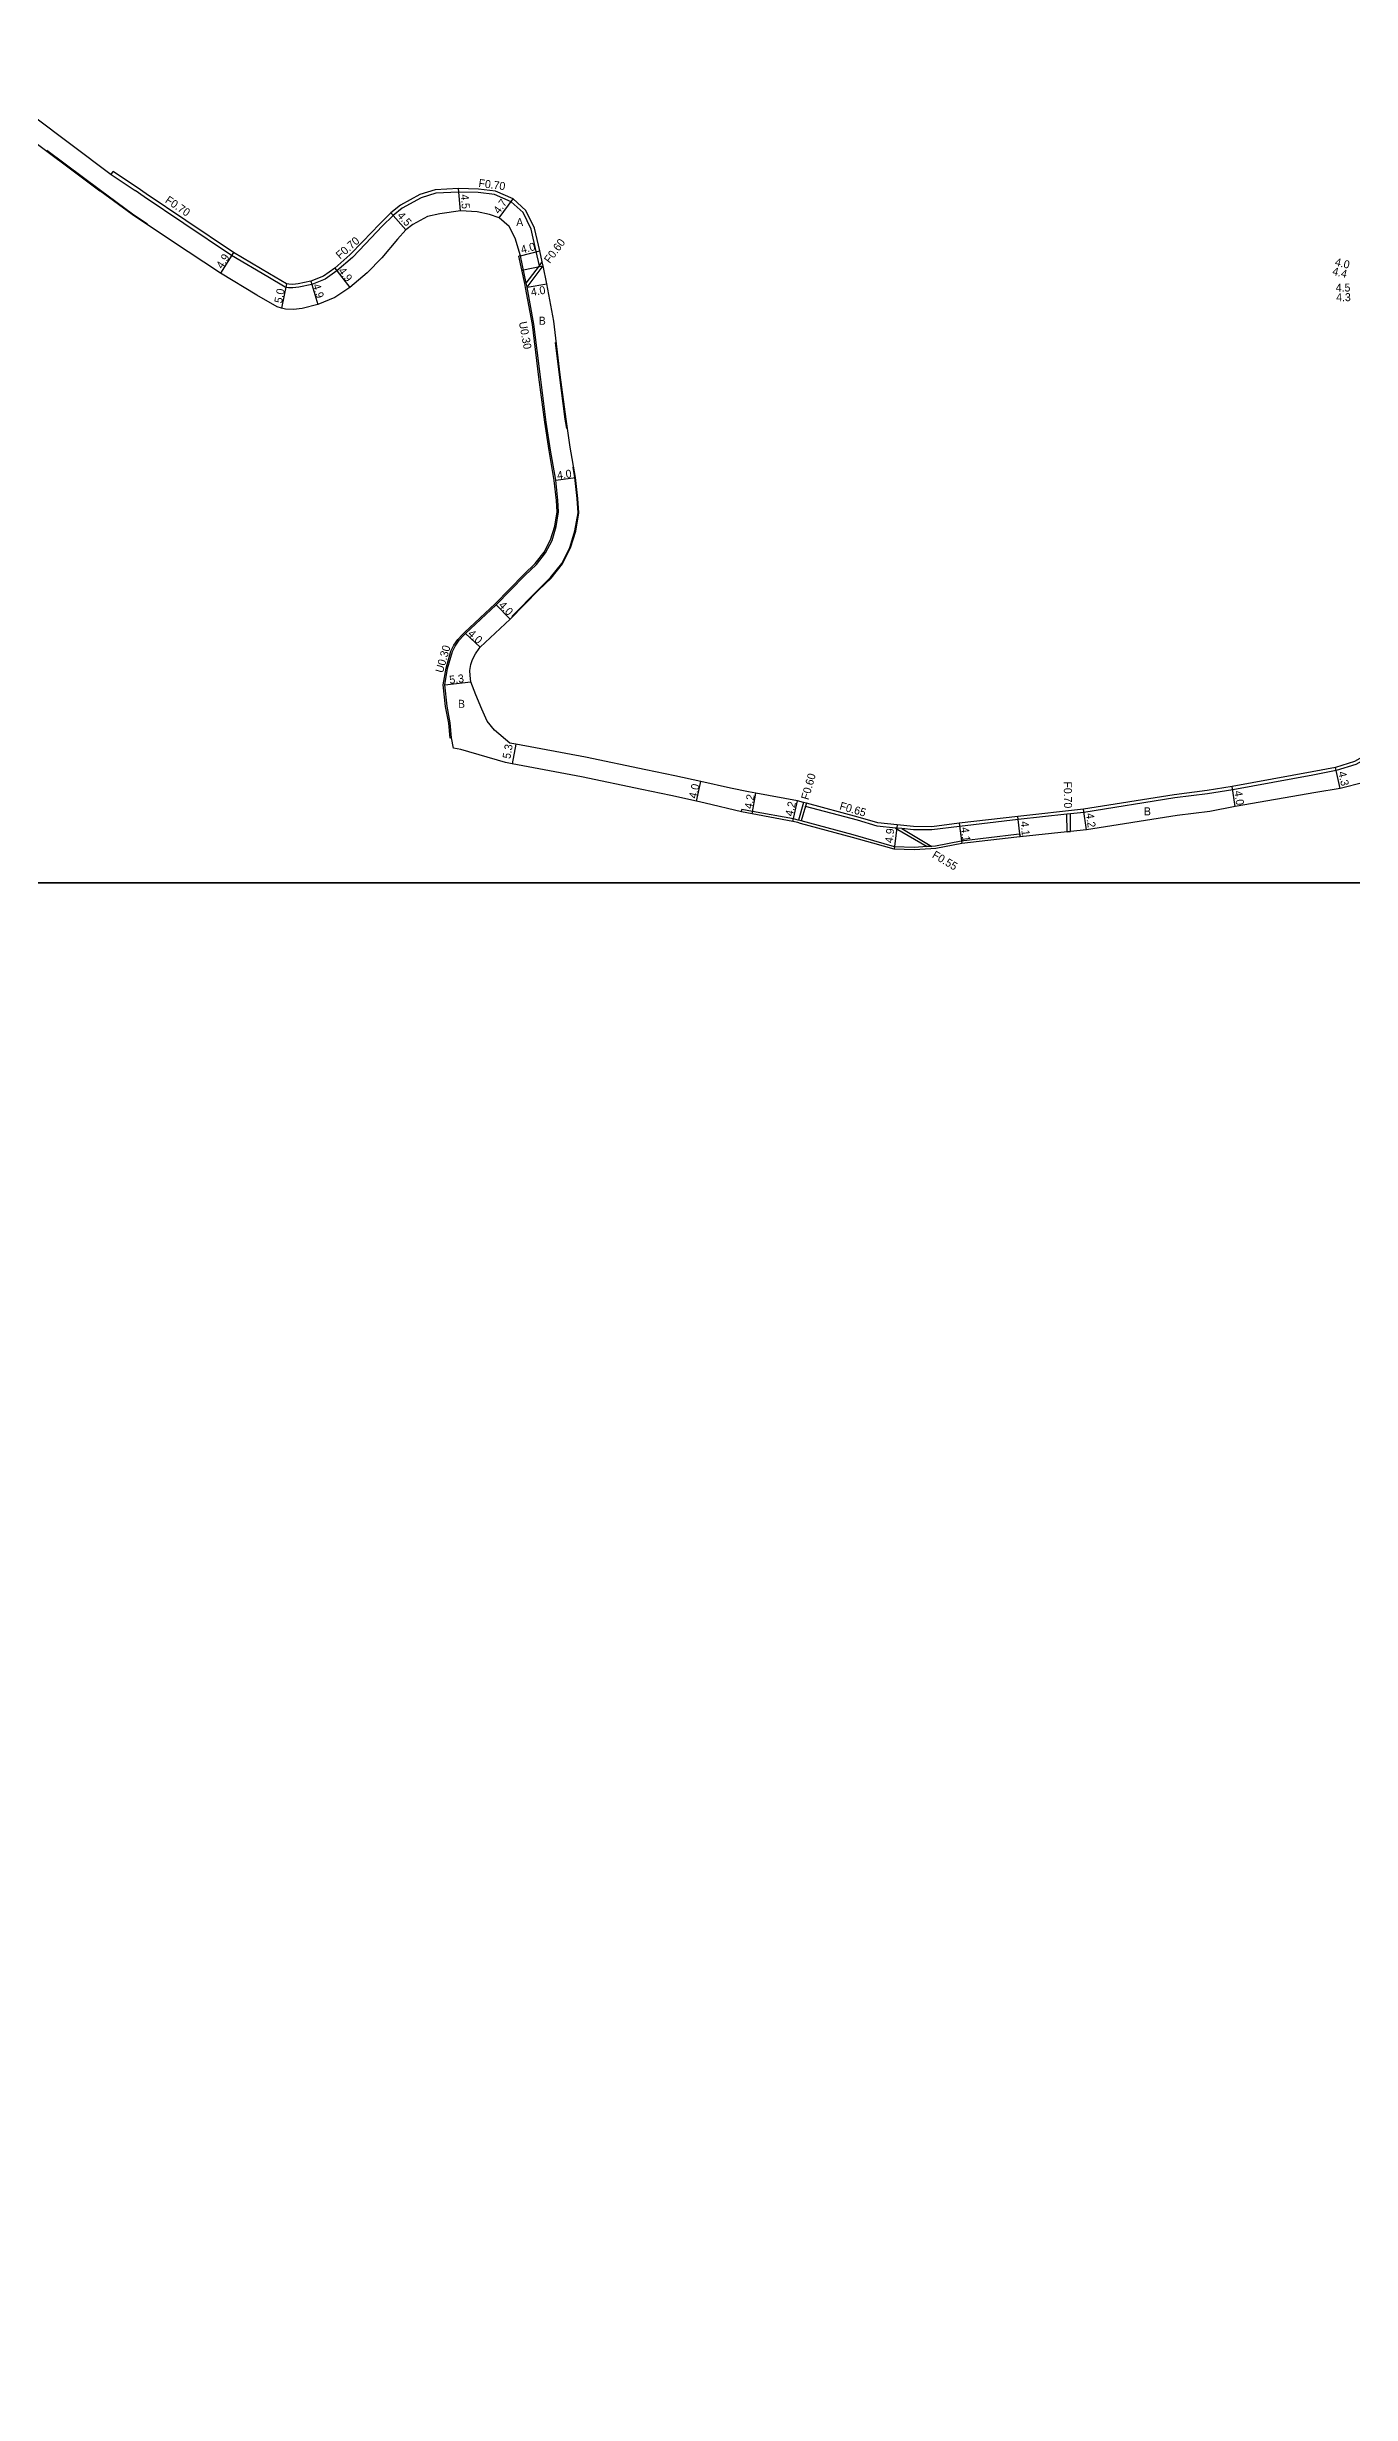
# Model space of a CAD drawing. Header units: metres. Extents: x -20000 to -17600, y -108000 to -105000.
# Drawn here: x -19469.5 to -19208.7, y -107102.2 to -106632.8 of the extents above; entities that cross this region are included whole.
import ezdxf

# ---------------------------------------------------------------- set-up
doc = ezdxf.new("R2010")
doc.units = ezdxf.units.M
doc.header["$LTSCALE"] = 2.5
for name, color, linetype in [('側溝・桝', 7, 'Continuous'), ('図郭', 7, 'Continuous'), ('幅員', 7, 'Continuous'), ('歩道・分離帯・安全施設', 7, 'Continuous'), ('舗装', 7, 'Continuous'), ('道路', 7, 'Continuous')]:
    doc.layers.add(name, color=color, linetype=linetype)
doc.styles.get("Standard").update_dxf_attribs({"font": ''})
doc.styles.get('Standard').set_extended_font_data('@MS PGothic')

msp = doc.modelspace()

# ---------------------------------------------------------------- linework, layer by layer
at = {"layer": '側溝・桝'}
for points in [[(-19456.65, -106658.39), (-19451.84, -106661.56)], [(-19402.41, -106668.7), (-19405.76, -106672.22), (-19408.39, -106674.96), (-19411.48, -106677.64), (-19413.84, -106679.31), (-19416.51, -106680.35), (-19419.13, -106680.89), (-19420.29, -106681.05), (-19421.17, -106680.99), (-19421.83, -106680.86), (-19425.31, -106678.8), (-19432.55, -106674.56), (-19442.08, -106668.15), (-19450, -106662.8), (-19451.84, -106661.56)], [(-19371, -106676.59), (-19371.61, -106673.75), (-19372.63, -106669.3), (-19374.25, -106665.96), (-19376.65, -106663.83), (-19379.94, -106662.38), (-19383.21, -106661.96), (-19387.19, -106661.86), (-19391.7, -106662.1), (-19394.65, -106663.02), (-19398.41, -106665.1), (-19400.22, -106666.58)], [(-19400.22, -106666.58), (-19402.41, -106668.7)], [(-19374.79, -106674.61), (-19375.08, -106674.68)], [(-19373.74, -106680.95), (-19373.91, -106680.17), (-19375.08, -106674.68)], [(-19373.61, -106680.11), (-19371, -106676.59), (-19370.44, -106675.84)], [(-19373.45, -106680.89), (-19370.27, -106676.62)], [(-19388.55, -106771.03), (-19388.85, -106771.07), (-19389.12, -106768.06), (-19389.75, -106764.75), (-19390.23, -106760.43), (-19389.65, -106757.06), (-19388.67, -106753.67), (-19388.08, -106752.51), (-19387.27, -106751.32), (-19386.44, -106750.44), (-19385.99, -106749.97), (-19379.82, -106744.2), (-19374.1, -106738.37), (-19371.83, -106736.17), (-19370.03, -106733.87), (-19368.74, -106731.41), (-19367.92, -106728.7), (-19367.45, -106725.84), (-19367.6, -106723.52), (-19368.03, -106719.52), (-19369.05, -106713.55), (-19369.92, -106707.9), (-19371.08, -106698.88), (-19372.38, -106688.36), (-19373.74, -106680.95)], [(-19206.16, -106775.45), (-19207.75, -106776.38), (-19211.66, -106777.58), (-19216.3, -106778.47), (-19232.31, -106781.43), (-19237.38, -106782.19), (-19243.95, -106783.03), (-19262.1, -106785.92), (-19264.81, -106786.22), (-19265.51, -106786.3), (-19275.22, -106787.37), (-19286.97, -106788.76), (-19292.51, -106789.44), (-19296.2, -106789.39), (-19298.49, -106789.17), (-19299.51, -106789.08), (-19299.79, -106789.05), (-19303.43, -106788.65), (-19307.4, -106787.5), (-19317.77, -106784.72), (-19317.78, -106784.71)], [(-19330.6, -106785.81), (-19330.51, -106785.32)], [(-19274.92, -106790.31), (-19275.58, -106790.38), (-19286.62, -106791.69), (-19291.77, -106792.68), (-19292.49, -106792.72), (-19293.47, -106792.77), (-19296.06, -106792.92), (-19299.96, -106792.8), (-19304.14, -106791.62), (-19308.23, -106790.43), (-19318.63, -106787.64), (-19319.21, -106787.49), (-19320.17, -106787.23), (-19328.35, -106785.72), (-19330.51, -106785.32)], [(-19318.18, -106783.93), (-19319.2, -106787.49)], [(-19317.6, -106784.09), (-19317.78, -106784.71), (-19318.62, -106787.64)], [(-19299.79, -106789.05), (-19293.47, -106792.77)], [(-19298.49, -106789.17), (-19292.49, -106792.72)], [(-19274.92, -106790.31), (-19274.87, -106790.81)], [(-19265.46, -106789.79), (-19265.51, -106786.3)], [(-19265.46, -106789.79), (-19264.76, -106789.78)], [(-19264.76, -106789.78), (-19264.81, -106786.22)]]:
    msp.add_lwpolyline(points, dxfattribs=at)
at = {"layer": '図郭'}
for points in [[(-20000, -106200), (-19200, -106200), (-19200, -106800), (-20000, -106800)], [(-20000, -106800), (-19200, -106800), (-19200, -107400), (-20000, -107400)]]:
    msp.add_lwpolyline(points, close=True, dxfattribs=at)
at = {"layer": '幅員'}
for points in [[(-19386.78, -106665.64), (-19387.2, -106661.16)], [(-19379.02, -106667.03), (-19376.26, -106663.23)], [(-19400.67, -106666.03), (-19397.67, -106669.39)], [(-19432.17, -106673.96), (-19434.78, -106678.11)], [(-19411.91, -106677.09), (-19408.89, -106680.95)], [(-19374.79, -106674.61), (-19370.92, -106673.6)], [(-19421.57, -106680.2), (-19422.55, -106685.1)], [(-19416.71, -106679.67), (-19415.32, -106684.37)], [(-19373.45, -106680.89), (-19369.5, -106680.22)], [(-19367.73, -106719.48), (-19363.77, -106718.92)], [(-19376.82, -106747.28), (-19379.61, -106744.41)], [(-19382.85, -106752.91), (-19385.78, -106750.18)], [(-19389.93, -106760.44), (-19384.67, -106759.8)], [(-19375.71, -106772.27), (-19376.43, -106776.21)], [(-19339.59, -106783.67), (-19338.7, -106779.77)], [(-19231.84, -106784.74), (-19232.42, -106780.78)], [(-19210.86, -106781.14), (-19211.82, -106776.95)], [(-19328.44, -106786.21), (-19327.68, -106782.08)], [(-19320.28, -106787.72), (-19319.35, -106783.62)], [(-19261.59, -106789.44), (-19262.18, -106785.28)], [(-19299.44, -106788.43), (-19300.04, -106793.29)], [(-19287.04, -106788.11), (-19286.54, -106792.18)], [(-19274.87, -106790.81), (-19275.29, -106786.73)]]:
    msp.add_lwpolyline(points, dxfattribs=at)
at = {"layer": '歩道・分離帯・安全施設'}
for points in [[(-19469.46, -106653.51), (-19458.79, -106661.51), (-19452.35, -106666.22), (-19449.38, -106668.23)], [(-19365.53, -106709.15), (-19365.82, -106707.28), (-19366.96, -106698.44), (-19367.76, -106691.93)], [(-19376.51, -106746.75), (-19371.19, -106741.33), (-19368.74, -106738.96), (-19366.53, -106736.13), (-19364.88, -106732.98), (-19363.88, -106729.64), (-19363.27, -106726.04), (-19363.46, -106723.17), (-19363.92, -106718.94), (-19364.27, -106716.88)]]:
    msp.add_lwpolyline(points, dxfattribs=at)
at = {"layer": '舗装'}
for points in [[(-19451.44, -106660.98), (-19455.55, -106658.21)], [(-19374.49, -106677.46), (-19370.28, -106676.64)]]:
    msp.add_lwpolyline(points, dxfattribs=at)
at = {"layer": '道路'}
for points in [[(-19482.46, -106638.21), (-19478.87, -106640.9), (-19472.47, -106646.4), (-19456.65, -106658.39)], [(-19482.46, -106643.24), (-19481.48, -106643.98), (-19475.09, -106649.48), (-19458.88, -106661.63)], [(-19456.65, -106658.39), (-19456.22, -106657.75)], [(-19455.55, -106658.21), (-19456.22, -106657.75)], [(-19400.67, -106666.03), (-19402.97, -106668.28), (-19406.29, -106671.77), (-19408.87, -106674.45), (-19411.91, -106677.09), (-19414.17, -106678.69), (-19416.71, -106679.67), (-19419.25, -106680.2), (-19420.32, -106680.35), (-19421.08, -106680.29), (-19421.57, -106680.2), (-19424.96, -106678.2), (-19432.17, -106673.96), (-19441.69, -106667.57), (-19449.61, -106662.22), (-19451.44, -106660.98), (-19455.55, -106658.21)], [(-19373.45, -106680.89), (-19373.61, -106680.11), (-19374.79, -106674.61), (-19375.83, -106671.07), (-19377.05, -106668.73), (-19379.02, -106667.03), (-19380.94, -106666.35), (-19383.43, -106665.83), (-19386.78, -106665.64), (-19390.91, -106666.2), (-19393.35, -106666.77), (-19396.29, -106668.36), (-19397.67, -106669.39), (-19399.35, -106671.26), (-19402.47, -106675.01), (-19405.46, -106678.04), (-19408.89, -106680.95), (-19411.91, -106682.96), (-19415.32, -106684.37), (-19418.4, -106685.13), (-19420.16, -106685.37), (-19421.75, -106685.26), (-19422.55, -106685.1), (-19423.4, -106684.81), (-19427.5, -106682.51), (-19434.78, -106678.11), (-19444.58, -106671.65), (-19452.44, -106666.35), (-19458.88, -106661.63)], [(-19369.5, -106680.22), (-19370.27, -106676.62), (-19370.44, -106675.84), (-19370.92, -106673.6), (-19371.97, -106669.06), (-19373.68, -106665.53), (-19376.26, -106663.23), (-19379.75, -106661.7), (-19383.16, -106661.26), (-19387.2, -106661.16), (-19391.82, -106661.41), (-19394.93, -106662.38), (-19398.8, -106664.51), (-19400.67, -106666.03)], [(-19388.55, -106771.03), (-19388.82, -106768.01), (-19389.46, -106764.71), (-19389.93, -106760.44), (-19389.35, -106757.13), (-19388.39, -106753.78), (-19387.82, -106752.66), (-19387.03, -106751.51), (-19386.22, -106750.65), (-19385.78, -106750.18), (-19379.61, -106744.41), (-19373.89, -106738.58), (-19371.6, -106736.37), (-19369.78, -106734.04), (-19368.46, -106731.52), (-19367.63, -106728.77), (-19367.15, -106725.85), (-19367.3, -106723.49), (-19367.73, -106719.48), (-19368.76, -106713.5), (-19369.62, -106707.86), (-19370.79, -106698.84), (-19372.09, -106688.31), (-19373.45, -106680.89)], [(-19376.87, -106772.06), (-19379.96, -106769.49), (-19381.43, -106767.68), (-19382.52, -106765.29), (-19383.68, -106762.44), (-19384.67, -106759.8), (-19384.86, -106758.55), (-19384.87, -106757.54), (-19384.69, -106756.35), (-19384.38, -106755.35), (-19383.79, -106754.2), (-19383.04, -106753.15), (-19382.85, -106752.91), (-19376.82, -106747.28), (-19371.08, -106741.43), (-19368.62, -106739.06), (-19366.4, -106736.21), (-19364.74, -106733.04), (-19363.73, -106729.68), (-19363.12, -106726.05), (-19363.31, -106723.16), (-19363.77, -106718.92), (-19364.81, -106712.86), (-19365.67, -106707.26), (-19366.81, -106698.42), (-19368.13, -106687.71), (-19369.5, -106680.22)], [(-19377.75, -106775.98), (-19386.69, -106773.37), (-19388.18, -106773.1), (-19388.55, -106771.03)], [(-19344.73, -106782.54), (-19350.51, -106781.33), (-19362.54, -106778.8), (-19376.43, -106776.21), (-19377.75, -106775.98)], [(-19343.91, -106778.62), (-19349.73, -106777.41), (-19361.76, -106774.88), (-19375.71, -106772.27), (-19376.87, -106772.06)], [(-19206.48, -106774.88), (-19208.02, -106775.78), (-19211.82, -106776.95), (-19216.42, -106777.83), (-19232.42, -106780.78), (-19237.47, -106781.55), (-19244.04, -106782.39), (-19262.18, -106785.28), (-19275.29, -106786.73), (-19287.04, -106788.11), (-19292.54, -106788.79), (-19296.17, -106788.74), (-19299.44, -106788.43), (-19303.3, -106788.01), (-19307.23, -106786.87), (-19317.6, -106784.09), (-19318.18, -106783.93), (-19319.35, -106783.62), (-19327.68, -106782.08), (-19329.19, -106781.8)], [(-19329.19, -106781.8), (-19332.76, -106781.09), (-19338.7, -106779.77), (-19343.91, -106778.62)], [(-19204.27, -106778.8), (-19206.09, -106779.95), (-19210.86, -106781.14), (-19215.69, -106781.97), (-19231.84, -106784.74), (-19236.95, -106785.72), (-19243.45, -106786.55), (-19261.59, -106789.44), (-19264.76, -106789.78), (-19265.46, -106789.79), (-19274.87, -106790.81)], [(-19330.6, -106785.81), (-19337.85, -106784.06), (-19339.59, -106783.67), (-19344.73, -106782.54)], [(-19274.87, -106790.81), (-19275.53, -106790.88), (-19286.54, -106792.18), (-19291.71, -106793.17), (-19292.7, -106793.23), (-19296.05, -106793.42), (-19300.04, -106793.29), (-19304.28, -106792.1), (-19308.36, -106790.92), (-19318.76, -106788.12), (-19319.34, -106787.97), (-19320.28, -106787.72), (-19328.44, -106786.21), (-19330.6, -106785.81)]]:
    msp.add_lwpolyline(points, dxfattribs=at)

# ---------------------------------------------------------------- texts
at = {"layer": '側溝・桝'}
for s, rotation, p in [('F0.70', 352.6102, (-19383.23, -106660.83)), ('F0.70', 325.9956, (-19445.97, -106663.85)), ('F0.70', 40.9115, (-19410.85, -106675.38)), ('F0.60', 53.3746, (-19368.91, -106676.25)), ('U0.30', 280.3687, (-19375.1, -106687.91)), ('U0.30', 73.8956, (-19390.3, -106758.14)), ('F0.60', 73.9945, (-19317.17, -106783.54)), ('F0.70', 270.7364, (-19266.14, -106779.76)), ('F0.65', 343.8659, (-19311.09, -106785.32)), ('F0.55', 329.4505, (-19292.6, -106794.88))]:
    msp.add_text(s, height=1.6, rotation=rotation, dxfattribs=at).set_placement(p)
at = {"layer": '幅員'}
for s, rotation, p in [('4.5', 275.4131, (-19386.75, -106662.4)), ('4.7', 54.0256, (-19379.05, -106666.37)), ('4.5', 311.7245, (-19399.53, -106666.68)), ('4.0', 14.7061, (-19374.48, -106674.19)), ('4.9', 57.8732, (-19434.41, -106677.34)), ('4.9', 308.0395, (-19411.31, -106677.7)), ('4.4', 346.6837, (-19212.52, -106678.4)), ('4.0', 346.6837, (-19212, -106676.55)), ('5.0', 78.7622, (-19422.47, -106684.2)), ('4.9', 286.4661, (-19416.37, -106680.46)), ('4.0', 9.6406, (-19372.55, -106682.68)), ('4.5', 0.2136, (-19211.72, -106681.77)), ('4.3', 0.2136, (-19211.64, -106683.7)), ('4.0', 8.0572, (-19367.35, -106719.33)), ('4.0', 314.2303, (-19379.26, -106744.63)), ('4.0', 317.0716, (-19385.42, -106750.38)), ('5.3', 6.9509, (-19388.9, -106760.22)), ('5.3', 79.623, (-19376.82, -106775.31)), ('4.0', 77.1856, (-19339.59, -106783.26)), ('4.3', 282.8359, (-19211.26, -106777.92)), ('4.2', 79.5075, (-19328.46, -106785.33)), ('4.2', 77.2597, (-19320.32, -106786.8)), ('4.0', 278.3715, (-19232.04, -106781.7)), ('4.9', 83.0404, (-19300.34, -106792.12)), ('4.1', 277.0391, (-19286.71, -106788.97)), ('4.1', 275.8791, (-19274.78, -106787.78)), ('4.2', 278.0837, (-19261.71, -106786.18))]:
    msp.add_text(s, height=1.6, rotation=rotation, dxfattribs=at).set_placement(p)
at = {"layer": '舗装'}
for s, p in [('A', (-19375.62, -106668.67)), ('B', (-19371.11, -106688.4)), ('B', (-19387.27, -106765.01)), ('B', (-19250.1, -106786.52))]:
    msp.add_text(s, height=1.6, dxfattribs=at).set_placement(p)

doc.saveas('drawing.dxf')
